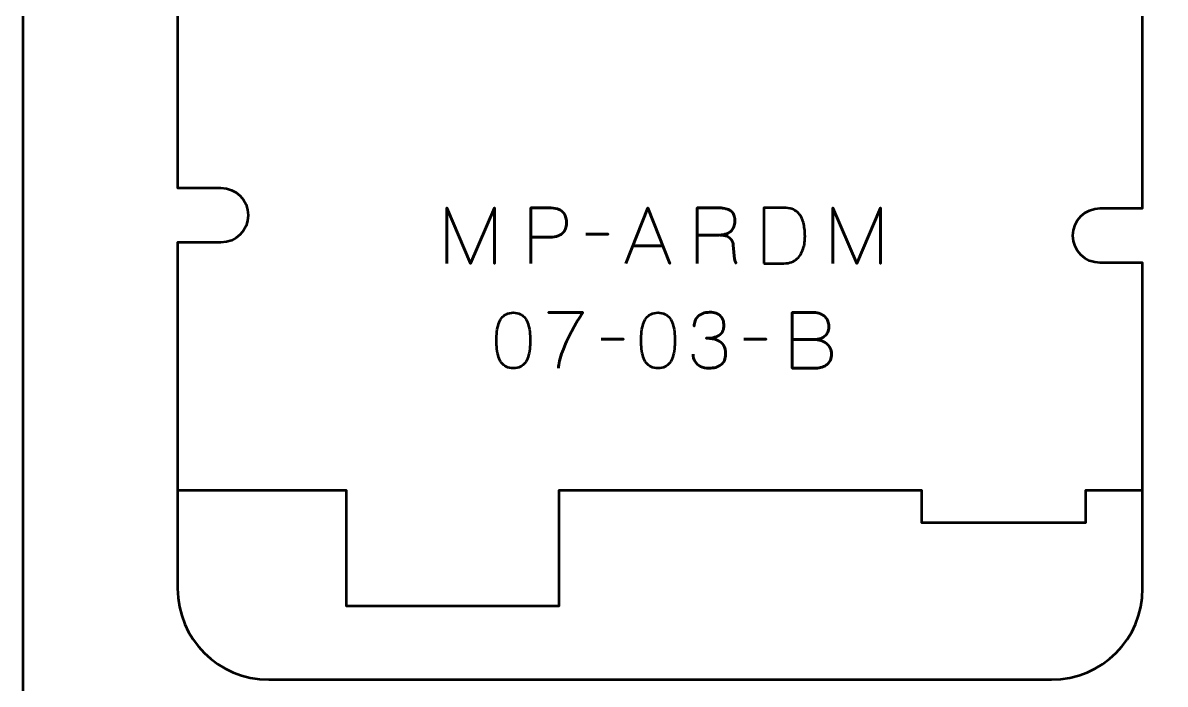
# Model space of a CAD drawing. Header units: centimetres. Extents: x -21 to 0, y -29.7 to 0.
# Drawn here: x -21 to -14.73, y -14.53 to -10.89 of the extents above; entities that cross this region are included whole.
import ezdxf

# ---------------------------------------------------------------- set-up
doc = ezdxf.new("R2010")
doc.units = ezdxf.units.CM
doc.header["$MEASUREMENT"] = 0
doc.layers.add('Layer 1', color=7, linetype='Continuous')

msp = doc.modelspace()

# ---------------------------------------------------------------- linework, layer by layer
at = {"layer": 'Layer 1', "color": 22, "lineweight": 53}
msp.add_open_spline([(-21.00003, -29.19995), (-21.00003, -29.19995), (-21.00003, -0.49992), (-21.00003, -0.49992), (-21.00003, -0.49992), (-21.00003, -0.22295), (-20.77694, 0.00004), (-20.49994, 0.00004), (-20.49994, 0.00004), (-20.49994, 0.00004), (-0.50008, 0.00004), (-0.50008, 0.00004), (-0.50008, 0.00004), (-0.22294, 0.00004), (0.00002, -0.22295), (0.00002, -0.49992), (0.00002, -0.49992), (0.00002, -0.49992), (0.00002, -29.19995), (0.00002, -29.19995), (0.00002, -29.19995), (0.00002, -29.47695), (-0.22294, -29.70004), (-0.50008, -29.70004), (-0.50008, -29.70004), (-0.50008, -29.70004), (-20.49994, -29.70004), (-20.49994, -29.70004), (-20.49994, -29.70004), (-20.77694, -29.70004), (-21.00003, -29.47695), (-21.00003, -29.19995)], degree=3, knots=[0, 0, 0, 0, 0.125, 0.125, 0.125, 0.125, 0.25, 0.25, 0.25, 0.25, 0.375, 0.375, 0.375, 0.375, 0.5, 0.5, 0.5, 0.5, 0.625, 0.625, 0.625, 0.625, 0.75, 0.75, 0.75, 0.75, 0.875, 0.875, 0.875, 0.875, 1, 1, 1, 1], dxfattribs=at)
at = {"layer": 'Layer 1', "color": 114, "lineweight": 53}
msp.add_open_spline([(-20.15002, -13.99995), (-20.15002, -13.99995), (-20.15002, -12.1), (-20.15002, -12.1), (-20.15002, -12.1), (-20.15002, -12.1), (-19.9125, -12.1), (-19.9125, -12.1), (-19.9125, -12.1), (-19.82967, -12.1), (-19.7625, -12.03283), (-19.7625, -11.95), (-19.7625, -11.95), (-19.7625, -11.86717), (-19.82967, -11.8), (-19.9125, -11.8), (-19.9125, -11.8), (-19.9125, -11.8), (-20.15002, -11.8), (-20.15002, -11.8), (-20.15002, -11.8), (-20.15002, -11.8), (-20.15002, -4.6), (-20.15002, -4.6), (-20.15002, -4.6), (-20.15002, -4.6), (-19.9125, -4.6), (-19.9125, -4.6), (-19.9125, -4.6), (-19.82967, -4.6), (-19.7625, -4.53283), (-19.7625, -4.45), (-19.7625, -4.45), (-19.7625, -4.36717), (-19.82967, -4.3), (-19.9125, -4.3), (-19.9125, -4.3), (-19.9125, -4.3), (-20.15002, -4.3), (-20.15002, -4.3), (-20.15002, -4.3), (-20.15002, -4.3), (-20.15002, -1.70005), (-20.15002, -1.70005), (-20.15002, -1.70005), (-20.15002, -1.42305), (-19.92693, -1.19995), (-19.64993, -1.19995), (-19.64993, -1.19995), (-19.64993, -1.19995), (-15.35007, -1.19995), (-15.35007, -1.19995), (-15.35007, -1.19995), (-15.07293, -1.19995), (-14.84997, -1.42305), (-14.84997, -1.70005), (-14.84997, -1.70005), (-14.84997, -1.70005), (-14.84997, -3.6115), (-14.84997, -3.6115), (-14.84997, -3.6115), (-14.84997, -3.6115), (-15.083, -3.6115), (-15.083, -3.6115), (-15.083, -3.6115), (-15.16583, -3.6115), (-15.233, -3.67867), (-15.233, -3.7615), (-15.233, -3.7615), (-15.233, -3.84433), (-15.16583, -3.9115), (-15.083, -3.9115), (-15.083, -3.9115), (-15.083, -3.9115), (-14.84997, -3.9115), (-14.84997, -3.9115), (-14.84997, -3.9115), (-14.84997, -3.9115), (-14.84997, -11.9115), (-14.84997, -11.9115), (-14.84997, -11.9115), (-14.84997, -11.9115), (-15.083, -11.9115), (-15.083, -11.9115), (-15.083, -11.9115), (-15.16583, -11.9115), (-15.233, -11.97867), (-15.233, -12.0615), (-15.233, -12.0615), (-15.233, -12.14433), (-15.16583, -12.2115), (-15.083, -12.2115), (-15.083, -12.2115), (-15.083, -12.2115), (-14.84997, -12.2115), (-14.84997, -12.2115), (-14.84997, -12.2115), (-14.84997, -12.2115), (-14.84997, -13.99995), (-14.84997, -13.99995), (-14.84997, -13.99995), (-14.84997, -14.27695), (-15.07293, -14.50005), (-15.35007, -14.50005), (-15.35007, -14.50005), (-15.35007, -14.50005), (-19.64993, -14.50005), (-19.64993, -14.50005), (-19.64993, -14.50005), (-19.92693, -14.50005), (-20.15002, -14.27695), (-20.15002, -13.99995)], degree=3, knots=[0, 0, 0, 0, 0.0357143, 0.0357143, 0.0357143, 0.0357143, 0.0714286, 0.0714286, 0.0714286, 0.0714286, 0.1071429, 0.1071429, 0.1071429, 0.1071429, 0.1428571, 0.1428571, 0.1428571, 0.1428571, 0.1785714, 0.1785714, 0.1785714, 0.1785714, 0.2142857, 0.2142857, 0.2142857, 0.2142857, 0.25, 0.25, 0.25, 0.25, 0.2857143, 0.2857143, 0.2857143, 0.2857143, 0.3214286, 0.3214286, 0.3214286, 0.3214286, 0.3571429, 0.3571429, 0.3571429, 0.3571429, 0.3928571, 0.3928571, 0.3928571, 0.3928571, 0.4285714, 0.4285714, 0.4285714, 0.4285714, 0.4642857, 0.4642857, 0.4642857, 0.4642857, 0.5, 0.5, 0.5, 0.5, 0.5357143, 0.5357143, 0.5357143, 0.5357143, 0.5714286, 0.5714286, 0.5714286, 0.5714286, 0.6071429, 0.6071429, 0.6071429, 0.6071429, 0.6428571, 0.6428571, 0.6428571, 0.6428571, 0.6785714, 0.6785714, 0.6785714, 0.6785714, 0.7142857, 0.7142857, 0.7142857, 0.7142857, 0.75, 0.75, 0.75, 0.75, 0.7857143, 0.7857143, 0.7857143, 0.7857143, 0.8214286, 0.8214286, 0.8214286, 0.8214286, 0.8571429, 0.8571429, 0.8571429, 0.8571429, 0.8928571, 0.8928571, 0.8928571, 0.8928571, 0.9285714, 0.9285714, 0.9285714, 0.9285714, 0.9642857, 0.9642857, 0.9642857, 0.9642857, 1, 1, 1, 1], dxfattribs=at)
at = {"layer": 'Layer 1', "color": 30, "lineweight": 53}
for points, knots in [([(-18.67221, -12.21453), (-18.67221, -12.21453), (-18.67221, -11.90931), (-18.67221, -11.90931), (-18.67221, -11.90931), (-18.67221, -11.90931), (-18.54098, -12.21453), (-18.54098, -12.21453), (-18.54098, -12.21453), (-18.54098, -12.21453), (-18.40932, -11.90931), (-18.40932, -11.90931), (-18.40932, -11.90931), (-18.40932, -11.90931), (-18.40932, -12.21453), (-18.40932, -12.21453), (-18.40932, -12.21453), (-18.40932, -12.21453), (-18.40932, -11.90931), (-18.40932, -11.90931), (-18.40932, -11.90931), (-18.40932, -11.90931), (-18.54098, -12.21453), (-18.54098, -12.21453), (-18.54098, -12.21453), (-18.54098, -12.21453), (-18.67221, -11.90931), (-18.67221, -11.90931), (-18.67221, -11.90931), (-18.67221, -11.90931), (-18.67221, -12.21453), (-18.67221, -12.21453)], [0, 0, 0, 0, 0.125, 0.125, 0.125, 0.125, 0.25, 0.25, 0.25, 0.25, 0.375, 0.375, 0.375, 0.375, 0.5, 0.5, 0.5, 0.5, 0.625, 0.625, 0.625, 0.625, 0.75, 0.75, 0.75, 0.75, 0.875, 0.875, 0.875, 0.875, 1, 1, 1, 1]), ([(-18.20951, -12.21453), (-18.20951, -12.21453), (-18.20951, -11.90931), (-18.20951, -11.90931), (-18.20951, -11.90931), (-18.20951, -11.90931), (-18.11214, -11.90931), (-18.11214, -11.90931), (-18.11214, -11.90931), (-18.09267, -11.90938), (-18.07666, -11.91157), (-18.06403, -11.9158), (-18.06403, -11.9158), (-18.05147, -11.91996), (-18.04159, -11.92575), (-18.03446, -11.93309), (-18.03446, -11.93309), (-18.02734, -11.94035), (-18.02226, -11.94868), (-18.01915, -11.95806), (-18.01915, -11.95806), (-18.01612, -11.96745), (-18.01436, -11.97725), (-18.01393, -11.98763), (-18.01393, -11.98763), (-18.01344, -11.998), (-18.01464, -12.00816), (-18.01746, -12.01803), (-18.01746, -12.01803), (-18.02035, -12.02791), (-18.02522, -12.03687), (-18.03221, -12.04492), (-18.03221, -12.04492), (-18.03912, -12.05296), (-18.0485, -12.05938), (-18.06029, -12.06411), (-18.06029, -12.06411), (-18.07207, -12.0689), (-18.08667, -12.0713), (-18.1041, -12.07144), (-18.1041, -12.07144), (-18.1041, -12.07144), (-18.20951, -12.07144), (-18.20951, -12.07144), (-18.20951, -12.07144), (-18.20951, -12.07144), (-18.1041, -12.07144), (-18.1041, -12.07144), (-18.1041, -12.07144), (-18.08703, -12.0713), (-18.07256, -12.0689), (-18.06085, -12.06411), (-18.06085, -12.06411), (-18.04907, -12.05938), (-18.03968, -12.05296), (-18.03263, -12.04492), (-18.03263, -12.04492), (-18.02564, -12.03687), (-18.02063, -12.02791), (-18.01767, -12.01803), (-18.01767, -12.01803), (-18.01471, -12.00816), (-18.01344, -11.998), (-18.01393, -11.98763), (-18.01393, -11.98763), (-18.01436, -11.97725), (-18.01612, -11.96745), (-18.01929, -11.95806), (-18.01929, -11.95806), (-18.0224, -11.94868), (-18.02762, -11.94035), (-18.03475, -11.93309), (-18.03475, -11.93309), (-18.04194, -11.92575), (-18.05182, -11.91996), (-18.06438, -11.9158), (-18.06438, -11.9158), (-18.07701, -11.91157), (-18.09288, -11.90938), (-18.11214, -11.90931), (-18.11214, -11.90931), (-18.11214, -11.90931), (-18.20951, -11.90931), (-18.20951, -11.90931), (-18.20951, -11.90931), (-18.20951, -11.90931), (-18.20951, -12.21453), (-18.20951, -12.21453)], [0, 0, 0, 0, 0.0454545, 0.0454545, 0.0454545, 0.0454545, 0.0909091, 0.0909091, 0.0909091, 0.0909091, 0.1363636, 0.1363636, 0.1363636, 0.1363636, 0.1818182, 0.1818182, 0.1818182, 0.1818182, 0.2272727, 0.2272727, 0.2272727, 0.2272727, 0.2727273, 0.2727273, 0.2727273, 0.2727273, 0.3181818, 0.3181818, 0.3181818, 0.3181818, 0.3636364, 0.3636364, 0.3636364, 0.3636364, 0.4090909, 0.4090909, 0.4090909, 0.4090909, 0.4545455, 0.4545455, 0.4545455, 0.4545455, 0.5, 0.5, 0.5, 0.5, 0.5454545, 0.5454545, 0.5454545, 0.5454545, 0.5909091, 0.5909091, 0.5909091, 0.5909091, 0.6363636, 0.6363636, 0.6363636, 0.6363636, 0.6818182, 0.6818182, 0.6818182, 0.6818182, 0.7272727, 0.7272727, 0.7272727, 0.7272727, 0.7727273, 0.7727273, 0.7727273, 0.7727273, 0.8181818, 0.8181818, 0.8181818, 0.8181818, 0.8636364, 0.8636364, 0.8636364, 0.8636364, 0.9090909, 0.9090909, 0.9090909, 0.9090909, 0.9545455, 0.9545455, 0.9545455, 0.9545455, 1, 1, 1, 1]), ([(-17.68882, -12.21453), (-17.68882, -12.21453), (-17.56775, -11.90931), (-17.56775, -11.90931), (-17.56775, -11.90931), (-17.56775, -11.90931), (-17.44625, -12.21453), (-17.44625, -12.21453), (-17.44625, -12.21453), (-17.44625, -12.21453), (-17.56775, -11.90931), (-17.56775, -11.90931), (-17.56775, -11.90931), (-17.56775, -11.90931), (-17.68882, -12.21453), (-17.68882, -12.21453)], [0, 0, 0, 0, 0.25, 0.25, 0.25, 0.25, 0.5, 0.5, 0.5, 0.5, 0.75, 0.75, 0.75, 0.75, 1, 1, 1, 1]), ([(-17.29724, -12.21453), (-17.29724, -12.21453), (-17.29724, -11.90931), (-17.29724, -11.90931), (-17.29724, -11.90931), (-17.29724, -11.90931), (-17.1859, -11.90931), (-17.1859, -11.90931), (-17.1859, -11.90931), (-17.17038, -11.90931), (-17.15712, -11.91037), (-17.14618, -11.91241), (-17.14618, -11.91241), (-17.13518, -11.91446), (-17.12607, -11.91742), (-17.11888, -11.9213), (-17.11888, -11.9213), (-17.11168, -11.92518), (-17.10604, -11.92991), (-17.10187, -11.93548), (-17.10187, -11.93548), (-17.09764, -11.94099), (-17.09468, -11.94727), (-17.09277, -11.95425), (-17.09277, -11.95425), (-17.09087, -11.96124), (-17.08974, -11.96879), (-17.08939, -11.97704), (-17.08939, -11.97704), (-17.08889, -11.98741), (-17.09002, -11.99743), (-17.0927, -12.0071), (-17.0927, -12.0071), (-17.09545, -12.01683), (-17.10018, -12.02551), (-17.10688, -12.03327), (-17.10688, -12.03327), (-17.11366, -12.04104), (-17.12276, -12.04717), (-17.13433, -12.05176), (-17.13433, -12.05176), (-17.1459, -12.05628), (-17.16022, -12.05867), (-17.17744, -12.05874), (-17.17744, -12.05874), (-17.17744, -12.05874), (-17.29724, -12.05874), (-17.29724, -12.05874), (-17.29724, -12.05874), (-17.29724, -12.05874), (-17.17744, -12.05874), (-17.17744, -12.05874), (-17.17744, -12.05874), (-17.16058, -12.05867), (-17.14639, -12.05628), (-17.13489, -12.05176), (-17.13489, -12.05176), (-17.12339, -12.04717), (-17.11422, -12.04104), (-17.10738, -12.03327), (-17.10738, -12.03327), (-17.10053, -12.02551), (-17.09574, -12.01683), (-17.09291, -12.0071), (-17.09291, -12.0071), (-17.09009, -11.99743), (-17.08889, -11.98741), (-17.08939, -11.97704), (-17.08939, -11.97704), (-17.08981, -11.96674), (-17.09157, -11.95743), (-17.09468, -11.9491), (-17.09468, -11.9491), (-17.09771, -11.94085), (-17.10279, -11.93372), (-17.10985, -11.92779), (-17.10985, -11.92779), (-17.1169, -11.92187), (-17.12664, -11.91728), (-17.13899, -11.91411), (-17.13899, -11.91411), (-17.15133, -11.91093), (-17.167, -11.90931), (-17.1859, -11.90931), (-17.1859, -11.90931), (-17.1859, -11.90931), (-17.29724, -11.90931), (-17.29724, -11.90931), (-17.29724, -11.90931), (-17.29724, -11.90931), (-17.29724, -12.21453), (-17.29724, -12.21453)], [0, 0, 0, 0, 0.0434783, 0.0434783, 0.0434783, 0.0434783, 0.0869565, 0.0869565, 0.0869565, 0.0869565, 0.1304348, 0.1304348, 0.1304348, 0.1304348, 0.173913, 0.173913, 0.173913, 0.173913, 0.2173913, 0.2173913, 0.2173913, 0.2173913, 0.2608696, 0.2608696, 0.2608696, 0.2608696, 0.3043478, 0.3043478, 0.3043478, 0.3043478, 0.3478261, 0.3478261, 0.3478261, 0.3478261, 0.3913043, 0.3913043, 0.3913043, 0.3913043, 0.4347826, 0.4347826, 0.4347826, 0.4347826, 0.4782609, 0.4782609, 0.4782609, 0.4782609, 0.5217391, 0.5217391, 0.5217391, 0.5217391, 0.5652174, 0.5652174, 0.5652174, 0.5652174, 0.6086957, 0.6086957, 0.6086957, 0.6086957, 0.6521739, 0.6521739, 0.6521739, 0.6521739, 0.6956522, 0.6956522, 0.6956522, 0.6956522, 0.7391304, 0.7391304, 0.7391304, 0.7391304, 0.7826087, 0.7826087, 0.7826087, 0.7826087, 0.826087, 0.826087, 0.826087, 0.826087, 0.8695652, 0.8695652, 0.8695652, 0.8695652, 0.9130435, 0.9130435, 0.9130435, 0.9130435, 0.9565217, 0.9565217, 0.9565217, 0.9565217, 1, 1, 1, 1]), ([(-16.93021, -12.21453), (-16.93021, -12.21453), (-16.93021, -11.90931), (-16.93021, -11.90931), (-16.93021, -11.90931), (-16.93021, -11.90931), (-16.82014, -11.90931), (-16.82014, -11.90931), (-16.82014, -11.90931), (-16.80342, -11.90938), (-16.78896, -11.91157), (-16.77675, -11.91587), (-16.77675, -11.91587), (-16.76462, -11.92017), (-16.75432, -11.9261), (-16.74599, -11.93358), (-16.74599, -11.93358), (-16.7376, -11.94113), (-16.73082, -11.94981), (-16.72553, -11.95954), (-16.72553, -11.95954), (-16.72024, -11.96935), (-16.71615, -11.97979), (-16.71325, -11.99087), (-16.71325, -11.99087), (-16.71036, -12.00188), (-16.70832, -12.0131), (-16.70705, -12.02445), (-16.70705, -12.02445), (-16.70578, -12.03581), (-16.70493, -12.04682), (-16.70458, -12.05747), (-16.70458, -12.05747), (-16.70408, -12.06813), (-16.70443, -12.07935), (-16.70556, -12.09113), (-16.70556, -12.09113), (-16.70669, -12.10291), (-16.70881, -12.11469), (-16.71198, -12.12641), (-16.71198, -12.12641), (-16.71509, -12.13812), (-16.71953, -12.14927), (-16.72525, -12.15978), (-16.72525, -12.15978), (-16.73089, -12.17036), (-16.73809, -12.17975), (-16.7467, -12.18793), (-16.7467, -12.18793), (-16.75538, -12.19612), (-16.76575, -12.20261), (-16.77788, -12.20733), (-16.77788, -12.20733), (-16.79002, -12.21206), (-16.80413, -12.21446), (-16.82014, -12.21453), (-16.82014, -12.21453), (-16.82014, -12.21453), (-16.93021, -12.21453), (-16.93021, -12.21453)], [0, 0, 0, 0, 0.0666667, 0.0666667, 0.0666667, 0.0666667, 0.1333333, 0.1333333, 0.1333333, 0.1333333, 0.2, 0.2, 0.2, 0.2, 0.2666667, 0.2666667, 0.2666667, 0.2666667, 0.3333333, 0.3333333, 0.3333333, 0.3333333, 0.4, 0.4, 0.4, 0.4, 0.4666667, 0.4666667, 0.4666667, 0.4666667, 0.5333333, 0.5333333, 0.5333333, 0.5333333, 0.6, 0.6, 0.6, 0.6, 0.6666667, 0.6666667, 0.6666667, 0.6666667, 0.7333333, 0.7333333, 0.7333333, 0.7333333, 0.8, 0.8, 0.8, 0.8, 0.8666667, 0.8666667, 0.8666667, 0.8666667, 0.9333333, 0.9333333, 0.9333333, 0.9333333, 1, 1, 1, 1]), ([(-16.93021, -12.21453), (-16.93021, -12.21453), (-16.93021, -11.90931), (-16.93021, -11.90931), (-16.93021, -11.90931), (-16.93021, -11.90931), (-16.82014, -11.90931), (-16.82014, -11.90931), (-16.82014, -11.90931), (-16.80342, -11.90938), (-16.78896, -11.91157), (-16.77675, -11.91587), (-16.77675, -11.91587), (-16.76462, -11.92017), (-16.75432, -11.9261), (-16.74599, -11.93358), (-16.74599, -11.93358), (-16.7376, -11.94113), (-16.73082, -11.94981), (-16.72553, -11.95954), (-16.72553, -11.95954), (-16.72024, -11.96935), (-16.71615, -11.97979), (-16.71325, -11.99087), (-16.71325, -11.99087), (-16.71036, -12.00188), (-16.70832, -12.0131), (-16.70705, -12.02445), (-16.70705, -12.02445), (-16.70578, -12.03581), (-16.70493, -12.04682), (-16.70458, -12.05747), (-16.70458, -12.05747), (-16.70408, -12.06813), (-16.70443, -12.07935), (-16.70556, -12.09113), (-16.70556, -12.09113), (-16.70669, -12.10291), (-16.70881, -12.11469), (-16.71198, -12.12641), (-16.71198, -12.12641), (-16.71509, -12.13812), (-16.71953, -12.14927), (-16.72525, -12.15978), (-16.72525, -12.15978), (-16.73089, -12.17036), (-16.73809, -12.17975), (-16.7467, -12.18793), (-16.7467, -12.18793), (-16.75538, -12.19612), (-16.76575, -12.20261), (-16.77788, -12.20733), (-16.77788, -12.20733), (-16.79002, -12.21206), (-16.80413, -12.21446), (-16.82014, -12.21453), (-16.82014, -12.21453), (-16.82014, -12.21453), (-16.93021, -12.21453), (-16.93021, -12.21453)], [0, 0, 0, 0, 0.0666667, 0.0666667, 0.0666667, 0.0666667, 0.1333333, 0.1333333, 0.1333333, 0.1333333, 0.2, 0.2, 0.2, 0.2, 0.2666667, 0.2666667, 0.2666667, 0.2666667, 0.3333333, 0.3333333, 0.3333333, 0.3333333, 0.4, 0.4, 0.4, 0.4, 0.4666667, 0.4666667, 0.4666667, 0.4666667, 0.5333333, 0.5333333, 0.5333333, 0.5333333, 0.6, 0.6, 0.6, 0.6, 0.6666667, 0.6666667, 0.6666667, 0.6666667, 0.7333333, 0.7333333, 0.7333333, 0.7333333, 0.8, 0.8, 0.8, 0.8, 0.8666667, 0.8666667, 0.8666667, 0.8666667, 0.9333333, 0.9333333, 0.9333333, 0.9333333, 1, 1, 1, 1]), ([(-16.55175, -12.21453), (-16.55175, -12.21453), (-16.55175, -11.90931), (-16.55175, -11.90931), (-16.55175, -11.90931), (-16.55175, -11.90931), (-16.42052, -12.21453), (-16.42052, -12.21453), (-16.42052, -12.21453), (-16.42052, -12.21453), (-16.28886, -11.90931), (-16.28886, -11.90931), (-16.28886, -11.90931), (-16.28886, -11.90931), (-16.28886, -12.21453), (-16.28886, -12.21453), (-16.28886, -12.21453), (-16.28886, -12.21453), (-16.28886, -11.90931), (-16.28886, -11.90931), (-16.28886, -11.90931), (-16.28886, -11.90931), (-16.42052, -12.21453), (-16.42052, -12.21453), (-16.42052, -12.21453), (-16.42052, -12.21453), (-16.55175, -11.90931), (-16.55175, -11.90931), (-16.55175, -11.90931), (-16.55175, -11.90931), (-16.55175, -12.21453), (-16.55175, -12.21453)], [0, 0, 0, 0, 0.125, 0.125, 0.125, 0.125, 0.25, 0.25, 0.25, 0.25, 0.375, 0.375, 0.375, 0.375, 0.5, 0.5, 0.5, 0.5, 0.625, 0.625, 0.625, 0.625, 0.75, 0.75, 0.75, 0.75, 0.875, 0.875, 0.875, 0.875, 1, 1, 1, 1]), ([(-17.90895, -12.05493), (-17.90895, -12.05493), (-17.78576, -12.05493), (-17.78576, -12.05493), (-17.78576, -12.05493), (-17.78576, -12.05493), (-17.90895, -12.05493), (-17.90895, -12.05493)], [0, 0, 0, 0, 0.5, 0.5, 0.5, 0.5, 1, 1, 1, 1]), ([(-17.08007, -12.21453), (-17.08289, -12.21248), (-17.08501, -12.21001), (-17.08656, -12.20712), (-17.08656, -12.20712), (-17.08812, -12.20423), (-17.08917, -12.20134), (-17.08981, -12.19851), (-17.08981, -12.19851), (-17.09037, -12.19576), (-17.09066, -12.19343), (-17.09066, -12.19167), (-17.09066, -12.19167), (-17.09066, -12.19167), (-17.09828, -12.11462), (-17.09828, -12.11462), (-17.09828, -12.11462), (-17.09912, -12.10355), (-17.10237, -12.09381), (-17.10794, -12.08548), (-17.10794, -12.08548), (-17.11359, -12.07709), (-17.12163, -12.0706), (-17.13221, -12.06587), (-17.13221, -12.06587), (-17.14273, -12.06121), (-17.15585, -12.05882), (-17.17151, -12.05874), (-17.17151, -12.05874), (-17.15585, -12.05882), (-17.14273, -12.06121), (-17.13221, -12.06587), (-17.13221, -12.06587), (-17.12163, -12.0706), (-17.11359, -12.07709), (-17.10794, -12.08548), (-17.10794, -12.08548), (-17.10237, -12.09381), (-17.09912, -12.10355), (-17.09828, -12.11462), (-17.09828, -12.11462), (-17.09828, -12.11462), (-17.09066, -12.19167), (-17.09066, -12.19167), (-17.09066, -12.19167), (-17.09066, -12.19343), (-17.09037, -12.19576), (-17.08981, -12.19851), (-17.08981, -12.19851), (-17.08917, -12.20134), (-17.08812, -12.20423), (-17.08656, -12.20712), (-17.08656, -12.20712), (-17.08501, -12.21001), (-17.08289, -12.21248), (-17.08007, -12.21453)], [0, 0, 0, 0, 0.0714286, 0.0714286, 0.0714286, 0.0714286, 0.1428571, 0.1428571, 0.1428571, 0.1428571, 0.2142857, 0.2142857, 0.2142857, 0.2142857, 0.2857143, 0.2857143, 0.2857143, 0.2857143, 0.3571429, 0.3571429, 0.3571429, 0.3571429, 0.4285714, 0.4285714, 0.4285714, 0.4285714, 0.5, 0.5, 0.5, 0.5, 0.5714286, 0.5714286, 0.5714286, 0.5714286, 0.6428571, 0.6428571, 0.6428571, 0.6428571, 0.7142857, 0.7142857, 0.7142857, 0.7142857, 0.7857143, 0.7857143, 0.7857143, 0.7857143, 0.8571429, 0.8571429, 0.8571429, 0.8571429, 0.9285714, 0.9285714, 0.9285714, 0.9285714, 1, 1, 1, 1]), ([(-17.65072, -12.11843), (-17.65072, -12.11843), (-17.48478, -12.11843), (-17.48478, -12.11843), (-17.48478, -12.11843), (-17.48478, -12.11843), (-17.65072, -12.11843), (-17.65072, -12.11843)], [0, 0, 0, 0, 0.5, 0.5, 0.5, 0.5, 1, 1, 1, 1]), ([(-17.31904, -12.71322), (-17.31897, -12.72846), (-17.31544, -12.74172), (-17.30846, -12.75322), (-17.30846, -12.75322), (-17.30147, -12.76465), (-17.29152, -12.77361), (-17.27854, -12.78003), (-17.27854, -12.78003), (-17.26556, -12.78645), (-17.24997, -12.7897), (-17.23183, -12.78984), (-17.23183, -12.78984), (-17.21822, -12.78984), (-17.20587, -12.78843), (-17.19465, -12.78547), (-17.19465, -12.78547), (-17.1835, -12.7825), (-17.17391, -12.77792), (-17.16579, -12.77164), (-17.16579, -12.77164), (-17.15768, -12.76536), (-17.15147, -12.75724), (-17.14703, -12.74737), (-17.14703, -12.74737), (-17.14265, -12.73742), (-17.14047, -12.72549), (-17.1404, -12.71152), (-17.1404, -12.71152), (-17.14032, -12.6929), (-17.14413, -12.67716), (-17.15168, -12.66439), (-17.15168, -12.66439), (-17.15923, -12.65162), (-17.17095, -12.64203), (-17.18668, -12.63547), (-17.18668, -12.63547), (-17.20241, -12.6289), (-17.22259, -12.62559), (-17.24707, -12.62559), (-17.24707, -12.62559), (-17.2288, -12.62566), (-17.21349, -12.62397), (-17.201, -12.62051), (-17.201, -12.62051), (-17.18858, -12.61705), (-17.17864, -12.61218), (-17.17116, -12.60583), (-17.17116, -12.60583), (-17.16368, -12.59955), (-17.15825, -12.59207), (-17.155, -12.58347), (-17.155, -12.58347), (-17.15168, -12.57493), (-17.15006, -12.56555), (-17.15013, -12.55532), (-17.15013, -12.55532), (-17.15006, -12.54508), (-17.15147, -12.53563), (-17.15429, -12.52688), (-17.15429, -12.52688), (-17.15705, -12.51813), (-17.16156, -12.51044), (-17.1677, -12.50388), (-17.1677, -12.50388), (-17.17384, -12.49732), (-17.18195, -12.49217), (-17.1919, -12.4885), (-17.1919, -12.4885), (-17.20192, -12.48483), (-17.21413, -12.483), (-17.22845, -12.48293), (-17.22845, -12.48293), (-17.2427, -12.483), (-17.25519, -12.48511), (-17.26577, -12.48921), (-17.26577, -12.48921), (-17.27643, -12.4933), (-17.28517, -12.49887), (-17.29223, -12.506), (-17.29223, -12.506), (-17.29921, -12.51312), (-17.30444, -12.52124), (-17.30789, -12.53041), (-17.30789, -12.53041), (-17.31142, -12.53958), (-17.31311, -12.54932), (-17.31311, -12.55955), (-17.31311, -12.55955), (-17.31311, -12.54932), (-17.31142, -12.53958), (-17.30789, -12.53041), (-17.30789, -12.53041), (-17.30444, -12.52124), (-17.29921, -12.51312), (-17.29223, -12.506), (-17.29223, -12.506), (-17.28517, -12.49887), (-17.27643, -12.4933), (-17.26577, -12.48921), (-17.26577, -12.48921), (-17.25519, -12.48511), (-17.2427, -12.483), (-17.22845, -12.48293), (-17.22845, -12.48293), (-17.21413, -12.483), (-17.20192, -12.48483), (-17.1919, -12.4885), (-17.1919, -12.4885), (-17.18195, -12.49217), (-17.17384, -12.49732), (-17.1677, -12.50388), (-17.1677, -12.50388), (-17.16156, -12.51044), (-17.15705, -12.51813), (-17.15429, -12.52688), (-17.15429, -12.52688), (-17.15147, -12.53563), (-17.15006, -12.54508), (-17.15013, -12.55532), (-17.15013, -12.55532), (-17.15006, -12.56555), (-17.15168, -12.57493), (-17.155, -12.58347), (-17.155, -12.58347), (-17.15825, -12.59207), (-17.16368, -12.59955), (-17.17116, -12.60583), (-17.17116, -12.60583), (-17.17864, -12.61218), (-17.18858, -12.61705), (-17.201, -12.62051), (-17.201, -12.62051), (-17.21349, -12.62397), (-17.2288, -12.62566), (-17.24707, -12.62559), (-17.24707, -12.62559), (-17.22259, -12.62559), (-17.20241, -12.6289), (-17.18668, -12.63547), (-17.18668, -12.63547), (-17.17095, -12.64203), (-17.15923, -12.65162), (-17.15168, -12.66439), (-17.15168, -12.66439), (-17.14413, -12.67716), (-17.14032, -12.6929), (-17.1404, -12.71152), (-17.1404, -12.71152), (-17.14047, -12.72549), (-17.14265, -12.73742), (-17.14703, -12.74737), (-17.14703, -12.74737), (-17.15147, -12.75724), (-17.15768, -12.76536), (-17.16579, -12.77164), (-17.16579, -12.77164), (-17.17391, -12.77792), (-17.1835, -12.7825), (-17.19465, -12.78547), (-17.19465, -12.78547), (-17.20587, -12.78843), (-17.21822, -12.78984), (-17.23183, -12.78984), (-17.23183, -12.78984), (-17.24997, -12.7897), (-17.26556, -12.78645), (-17.27854, -12.78003), (-17.27854, -12.78003), (-17.29152, -12.77361), (-17.30147, -12.76465), (-17.30846, -12.75322), (-17.30846, -12.75322), (-17.31544, -12.74172), (-17.31897, -12.72846), (-17.31904, -12.71322)], [0, 0, 0, 0, 0.0227273, 0.0227273, 0.0227273, 0.0227273, 0.0454545, 0.0454545, 0.0454545, 0.0454545, 0.0681818, 0.0681818, 0.0681818, 0.0681818, 0.0909091, 0.0909091, 0.0909091, 0.0909091, 0.1136364, 0.1136364, 0.1136364, 0.1136364, 0.1363636, 0.1363636, 0.1363636, 0.1363636, 0.1590909, 0.1590909, 0.1590909, 0.1590909, 0.1818182, 0.1818182, 0.1818182, 0.1818182, 0.2045455, 0.2045455, 0.2045455, 0.2045455, 0.2272727, 0.2272727, 0.2272727, 0.2272727, 0.25, 0.25, 0.25, 0.25, 0.2727273, 0.2727273, 0.2727273, 0.2727273, 0.2954545, 0.2954545, 0.2954545, 0.2954545, 0.3181818, 0.3181818, 0.3181818, 0.3181818, 0.3409091, 0.3409091, 0.3409091, 0.3409091, 0.3636364, 0.3636364, 0.3636364, 0.3636364, 0.3863636, 0.3863636, 0.3863636, 0.3863636, 0.4090909, 0.4090909, 0.4090909, 0.4090909, 0.4318182, 0.4318182, 0.4318182, 0.4318182, 0.4545455, 0.4545455, 0.4545455, 0.4545455, 0.4772727, 0.4772727, 0.4772727, 0.4772727, 0.5, 0.5, 0.5, 0.5, 0.5227273, 0.5227273, 0.5227273, 0.5227273, 0.5454545, 0.5454545, 0.5454545, 0.5454545, 0.5681818, 0.5681818, 0.5681818, 0.5681818, 0.5909091, 0.5909091, 0.5909091, 0.5909091, 0.6136364, 0.6136364, 0.6136364, 0.6136364, 0.6363636, 0.6363636, 0.6363636, 0.6363636, 0.6590909, 0.6590909, 0.6590909, 0.6590909, 0.6818182, 0.6818182, 0.6818182, 0.6818182, 0.7045455, 0.7045455, 0.7045455, 0.7045455, 0.7272727, 0.7272727, 0.7272727, 0.7272727, 0.75, 0.75, 0.75, 0.75, 0.7727273, 0.7727273, 0.7727273, 0.7727273, 0.7954545, 0.7954545, 0.7954545, 0.7954545, 0.8181818, 0.8181818, 0.8181818, 0.8181818, 0.8409091, 0.8409091, 0.8409091, 0.8409091, 0.8636364, 0.8636364, 0.8636364, 0.8636364, 0.8863636, 0.8863636, 0.8863636, 0.8863636, 0.9090909, 0.9090909, 0.9090909, 0.9090909, 0.9318182, 0.9318182, 0.9318182, 0.9318182, 0.9545455, 0.9545455, 0.9545455, 0.9545455, 0.9772727, 0.9772727, 0.9772727, 0.9772727, 1, 1, 1, 1]), ([(-18.30624, -12.78984), (-18.29143, -12.78977), (-18.27866, -12.78716), (-18.268, -12.78208), (-18.268, -12.78208), (-18.25742, -12.777), (-18.2486, -12.76973), (-18.24155, -12.76049), (-18.24155, -12.76049), (-18.23456, -12.75118), (-18.22906, -12.74017), (-18.22497, -12.72747), (-18.22497, -12.72747), (-18.22094, -12.71477), (-18.21805, -12.70087), (-18.21643, -12.68563), (-18.21643, -12.68563), (-18.21473, -12.67039), (-18.21389, -12.65437), (-18.21396, -12.63744), (-18.21396, -12.63744), (-18.21389, -12.62058), (-18.21473, -12.60456), (-18.21643, -12.58939), (-18.21643, -12.58939), (-18.21805, -12.57422), (-18.22094, -12.56025), (-18.22497, -12.54755), (-18.22497, -12.54755), (-18.22906, -12.53492), (-18.23456, -12.52392), (-18.24155, -12.51453), (-18.24155, -12.51453), (-18.2486, -12.50522), (-18.25742, -12.49795), (-18.268, -12.49287), (-18.268, -12.49287), (-18.27866, -12.48772), (-18.29143, -12.48511), (-18.30624, -12.48504), (-18.30624, -12.48504), (-18.32106, -12.48511), (-18.33383, -12.48772), (-18.34449, -12.49287), (-18.34449, -12.49287), (-18.35507, -12.49795), (-18.36389, -12.50522), (-18.37094, -12.51453), (-18.37094, -12.51453), (-18.37793, -12.52392), (-18.38343, -12.53492), (-18.38752, -12.54755), (-18.38752, -12.54755), (-18.39155, -12.56025), (-18.39444, -12.57422), (-18.39606, -12.58939), (-18.39606, -12.58939), (-18.39775, -12.60456), (-18.3986, -12.62058), (-18.39853, -12.63744), (-18.39853, -12.63744), (-18.3986, -12.65437), (-18.39775, -12.67039), (-18.39606, -12.68563), (-18.39606, -12.68563), (-18.39444, -12.70087), (-18.39155, -12.71477), (-18.38752, -12.72747), (-18.38752, -12.72747), (-18.38343, -12.74017), (-18.37793, -12.75118), (-18.37094, -12.76049), (-18.37094, -12.76049), (-18.36389, -12.76973), (-18.35507, -12.777), (-18.34449, -12.78208), (-18.34449, -12.78208), (-18.33383, -12.78716), (-18.32106, -12.78977), (-18.30624, -12.78984)], [0, 0, 0, 0, 0.05, 0.05, 0.05, 0.05, 0.1, 0.1, 0.1, 0.1, 0.15, 0.15, 0.15, 0.15, 0.2, 0.2, 0.2, 0.2, 0.25, 0.25, 0.25, 0.25, 0.3, 0.3, 0.3, 0.3, 0.35, 0.35, 0.35, 0.35, 0.4, 0.4, 0.4, 0.4, 0.45, 0.45, 0.45, 0.45, 0.5, 0.5, 0.5, 0.5, 0.55, 0.55, 0.55, 0.55, 0.6, 0.6, 0.6, 0.6, 0.65, 0.65, 0.65, 0.65, 0.7, 0.7, 0.7, 0.7, 0.75, 0.75, 0.75, 0.75, 0.8, 0.8, 0.8, 0.8, 0.85, 0.85, 0.85, 0.85, 0.9, 0.9, 0.9, 0.9, 0.95, 0.95, 0.95, 0.95, 1, 1, 1, 1]), ([(-18.30624, -12.78984), (-18.29143, -12.78977), (-18.27866, -12.78716), (-18.268, -12.78208), (-18.268, -12.78208), (-18.25742, -12.777), (-18.2486, -12.76973), (-18.24155, -12.76049), (-18.24155, -12.76049), (-18.23456, -12.75118), (-18.22906, -12.74017), (-18.22497, -12.72747), (-18.22497, -12.72747), (-18.22094, -12.71477), (-18.21805, -12.70087), (-18.21643, -12.68563), (-18.21643, -12.68563), (-18.21473, -12.67039), (-18.21389, -12.65437), (-18.21396, -12.63744), (-18.21396, -12.63744), (-18.21389, -12.62058), (-18.21473, -12.60456), (-18.21643, -12.58939), (-18.21643, -12.58939), (-18.21805, -12.57422), (-18.22094, -12.56025), (-18.22497, -12.54755), (-18.22497, -12.54755), (-18.22906, -12.53492), (-18.23456, -12.52392), (-18.24155, -12.51453), (-18.24155, -12.51453), (-18.2486, -12.50522), (-18.25742, -12.49795), (-18.268, -12.49287), (-18.268, -12.49287), (-18.27866, -12.48772), (-18.29143, -12.48511), (-18.30624, -12.48504), (-18.30624, -12.48504), (-18.32106, -12.48511), (-18.33383, -12.48772), (-18.34449, -12.49287), (-18.34449, -12.49287), (-18.35507, -12.49795), (-18.36389, -12.50522), (-18.37094, -12.51453), (-18.37094, -12.51453), (-18.37793, -12.52392), (-18.38343, -12.53492), (-18.38752, -12.54755), (-18.38752, -12.54755), (-18.39155, -12.56025), (-18.39444, -12.57422), (-18.39606, -12.58939), (-18.39606, -12.58939), (-18.39775, -12.60456), (-18.3986, -12.62058), (-18.39853, -12.63744), (-18.39853, -12.63744), (-18.3986, -12.65437), (-18.39775, -12.67039), (-18.39606, -12.68563), (-18.39606, -12.68563), (-18.39444, -12.70087), (-18.39155, -12.71477), (-18.38752, -12.72747), (-18.38752, -12.72747), (-18.38343, -12.74017), (-18.37793, -12.75118), (-18.37094, -12.76049), (-18.37094, -12.76049), (-18.36389, -12.76973), (-18.35507, -12.777), (-18.34449, -12.78208), (-18.34449, -12.78208), (-18.33383, -12.78716), (-18.32106, -12.78977), (-18.30624, -12.78984)], [0, 0, 0, 0, 0.05, 0.05, 0.05, 0.05, 0.1, 0.1, 0.1, 0.1, 0.15, 0.15, 0.15, 0.15, 0.2, 0.2, 0.2, 0.2, 0.25, 0.25, 0.25, 0.25, 0.3, 0.3, 0.3, 0.3, 0.35, 0.35, 0.35, 0.35, 0.4, 0.4, 0.4, 0.4, 0.45, 0.45, 0.45, 0.45, 0.5, 0.5, 0.5, 0.5, 0.55, 0.55, 0.55, 0.55, 0.6, 0.6, 0.6, 0.6, 0.65, 0.65, 0.65, 0.65, 0.7, 0.7, 0.7, 0.7, 0.75, 0.75, 0.75, 0.75, 0.8, 0.8, 0.8, 0.8, 0.85, 0.85, 0.85, 0.85, 0.9, 0.9, 0.9, 0.9, 0.95, 0.95, 0.95, 0.95, 1, 1, 1, 1]), ([(-18.0586, -12.78984), (-18.05839, -12.77806), (-18.05634, -12.76444), (-18.05246, -12.74892), (-18.05246, -12.74892), (-18.04858, -12.73333), (-18.04329, -12.71653), (-18.03658, -12.69854), (-18.03658, -12.69854), (-18.02988, -12.68055), (-18.02212, -12.66206), (-18.01337, -12.64294), (-18.01337, -12.64294), (-18.00469, -12.62382), (-17.99531, -12.60492), (-17.98536, -12.58608), (-17.98536, -12.58608), (-17.97541, -12.56724), (-17.96525, -12.54918), (-17.95488, -12.53189), (-17.95488, -12.53189), (-17.94451, -12.51468), (-17.93435, -12.49894), (-17.9244, -12.48462), (-17.9244, -12.48462), (-17.9244, -12.48462), (-18.11363, -12.48462), (-18.11363, -12.48462), (-18.11363, -12.48462), (-18.11363, -12.48462), (-17.9244, -12.48462), (-17.9244, -12.48462), (-17.9244, -12.48462), (-17.93435, -12.49894), (-17.94451, -12.51468), (-17.95488, -12.53189), (-17.95488, -12.53189), (-17.96525, -12.54918), (-17.97541, -12.56724), (-17.98536, -12.58608), (-17.98536, -12.58608), (-17.99531, -12.60492), (-18.00469, -12.62382), (-18.01337, -12.64294), (-18.01337, -12.64294), (-18.02212, -12.66206), (-18.02988, -12.68055), (-18.03658, -12.69854), (-18.03658, -12.69854), (-18.04329, -12.71653), (-18.04858, -12.73333), (-18.05246, -12.74892), (-18.05246, -12.74892), (-18.05634, -12.76444), (-18.05839, -12.77806), (-18.0586, -12.78984)], [0, 0, 0, 0, 0.0714286, 0.0714286, 0.0714286, 0.0714286, 0.1428571, 0.1428571, 0.1428571, 0.1428571, 0.2142857, 0.2142857, 0.2142857, 0.2142857, 0.2857143, 0.2857143, 0.2857143, 0.2857143, 0.3571429, 0.3571429, 0.3571429, 0.3571429, 0.4285714, 0.4285714, 0.4285714, 0.4285714, 0.5, 0.5, 0.5, 0.5, 0.5714286, 0.5714286, 0.5714286, 0.5714286, 0.6428571, 0.6428571, 0.6428571, 0.6428571, 0.7142857, 0.7142857, 0.7142857, 0.7142857, 0.7857143, 0.7857143, 0.7857143, 0.7857143, 0.8571429, 0.8571429, 0.8571429, 0.8571429, 0.9285714, 0.9285714, 0.9285714, 0.9285714, 1, 1, 1, 1]), ([(-17.51165, -12.78984), (-17.49684, -12.78977), (-17.48407, -12.78716), (-17.47341, -12.78208), (-17.47341, -12.78208), (-17.46283, -12.777), (-17.45401, -12.76973), (-17.44696, -12.76049), (-17.44696, -12.76049), (-17.43997, -12.75118), (-17.43447, -12.74017), (-17.43038, -12.72747), (-17.43038, -12.72747), (-17.42635, -12.71477), (-17.42346, -12.70087), (-17.42184, -12.68563), (-17.42184, -12.68563), (-17.42014, -12.67039), (-17.4193, -12.65437), (-17.41937, -12.63744), (-17.41937, -12.63744), (-17.4193, -12.62058), (-17.42014, -12.60456), (-17.42184, -12.58939), (-17.42184, -12.58939), (-17.42346, -12.57422), (-17.42635, -12.56025), (-17.43038, -12.54755), (-17.43038, -12.54755), (-17.43447, -12.53492), (-17.43997, -12.52392), (-17.44696, -12.51453), (-17.44696, -12.51453), (-17.45401, -12.50522), (-17.46283, -12.49795), (-17.47341, -12.49287), (-17.47341, -12.49287), (-17.48407, -12.48772), (-17.49684, -12.48511), (-17.51165, -12.48504), (-17.51165, -12.48504), (-17.52647, -12.48511), (-17.53924, -12.48772), (-17.5499, -12.49287), (-17.5499, -12.49287), (-17.56048, -12.49795), (-17.5693, -12.50522), (-17.57635, -12.51453), (-17.57635, -12.51453), (-17.58334, -12.52392), (-17.58884, -12.53492), (-17.59293, -12.54755), (-17.59293, -12.54755), (-17.59696, -12.56025), (-17.59985, -12.57422), (-17.60147, -12.58939), (-17.60147, -12.58939), (-17.60316, -12.60456), (-17.60401, -12.62058), (-17.60394, -12.63744), (-17.60394, -12.63744), (-17.60401, -12.65437), (-17.60316, -12.67039), (-17.60147, -12.68563), (-17.60147, -12.68563), (-17.59985, -12.70087), (-17.59696, -12.71477), (-17.59293, -12.72747), (-17.59293, -12.72747), (-17.58884, -12.74017), (-17.58334, -12.75118), (-17.57635, -12.76049), (-17.57635, -12.76049), (-17.5693, -12.76973), (-17.56048, -12.777), (-17.5499, -12.78208), (-17.5499, -12.78208), (-17.53924, -12.78716), (-17.52647, -12.78977), (-17.51165, -12.78984)], [0, 0, 0, 0, 0.05, 0.05, 0.05, 0.05, 0.1, 0.1, 0.1, 0.1, 0.15, 0.15, 0.15, 0.15, 0.2, 0.2, 0.2, 0.2, 0.25, 0.25, 0.25, 0.25, 0.3, 0.3, 0.3, 0.3, 0.35, 0.35, 0.35, 0.35, 0.4, 0.4, 0.4, 0.4, 0.45, 0.45, 0.45, 0.45, 0.5, 0.5, 0.5, 0.5, 0.55, 0.55, 0.55, 0.55, 0.6, 0.6, 0.6, 0.6, 0.65, 0.65, 0.65, 0.65, 0.7, 0.7, 0.7, 0.7, 0.75, 0.75, 0.75, 0.75, 0.8, 0.8, 0.8, 0.8, 0.85, 0.85, 0.85, 0.85, 0.9, 0.9, 0.9, 0.9, 0.95, 0.95, 0.95, 0.95, 1, 1, 1, 1]), ([(-17.51165, -12.78984), (-17.49684, -12.78977), (-17.48407, -12.78716), (-17.47341, -12.78208), (-17.47341, -12.78208), (-17.46283, -12.777), (-17.45401, -12.76973), (-17.44696, -12.76049), (-17.44696, -12.76049), (-17.43997, -12.75118), (-17.43447, -12.74017), (-17.43038, -12.72747), (-17.43038, -12.72747), (-17.42635, -12.71477), (-17.42346, -12.70087), (-17.42184, -12.68563), (-17.42184, -12.68563), (-17.42014, -12.67039), (-17.4193, -12.65437), (-17.41937, -12.63744), (-17.41937, -12.63744), (-17.4193, -12.62058), (-17.42014, -12.60456), (-17.42184, -12.58939), (-17.42184, -12.58939), (-17.42346, -12.57422), (-17.42635, -12.56025), (-17.43038, -12.54755), (-17.43038, -12.54755), (-17.43447, -12.53492), (-17.43997, -12.52392), (-17.44696, -12.51453), (-17.44696, -12.51453), (-17.45401, -12.50522), (-17.46283, -12.49795), (-17.47341, -12.49287), (-17.47341, -12.49287), (-17.48407, -12.48772), (-17.49684, -12.48511), (-17.51165, -12.48504), (-17.51165, -12.48504), (-17.52647, -12.48511), (-17.53924, -12.48772), (-17.5499, -12.49287), (-17.5499, -12.49287), (-17.56048, -12.49795), (-17.5693, -12.50522), (-17.57635, -12.51453), (-17.57635, -12.51453), (-17.58334, -12.52392), (-17.58884, -12.53492), (-17.59293, -12.54755), (-17.59293, -12.54755), (-17.59696, -12.56025), (-17.59985, -12.57422), (-17.60147, -12.58939), (-17.60147, -12.58939), (-17.60316, -12.60456), (-17.60401, -12.62058), (-17.60394, -12.63744), (-17.60394, -12.63744), (-17.60401, -12.65437), (-17.60316, -12.67039), (-17.60147, -12.68563), (-17.60147, -12.68563), (-17.59985, -12.70087), (-17.59696, -12.71477), (-17.59293, -12.72747), (-17.59293, -12.72747), (-17.58884, -12.74017), (-17.58334, -12.75118), (-17.57635, -12.76049), (-17.57635, -12.76049), (-17.5693, -12.76973), (-17.56048, -12.777), (-17.5499, -12.78208), (-17.5499, -12.78208), (-17.53924, -12.78716), (-17.52647, -12.78977), (-17.51165, -12.78984)], [0, 0, 0, 0, 0.05, 0.05, 0.05, 0.05, 0.1, 0.1, 0.1, 0.1, 0.15, 0.15, 0.15, 0.15, 0.2, 0.2, 0.2, 0.2, 0.25, 0.25, 0.25, 0.25, 0.3, 0.3, 0.3, 0.3, 0.35, 0.35, 0.35, 0.35, 0.4, 0.4, 0.4, 0.4, 0.45, 0.45, 0.45, 0.45, 0.5, 0.5, 0.5, 0.5, 0.55, 0.55, 0.55, 0.55, 0.6, 0.6, 0.6, 0.6, 0.65, 0.65, 0.65, 0.65, 0.7, 0.7, 0.7, 0.7, 0.75, 0.75, 0.75, 0.75, 0.8, 0.8, 0.8, 0.8, 0.85, 0.85, 0.85, 0.85, 0.9, 0.9, 0.9, 0.9, 0.95, 0.95, 0.95, 0.95, 1, 1, 1, 1]), ([(-16.77464, -12.63278), (-16.77464, -12.63278), (-16.65738, -12.63278), (-16.65738, -12.63278), (-16.65738, -12.63278), (-16.64214, -12.63271), (-16.62916, -12.6306), (-16.61822, -12.62643), (-16.61822, -12.62643), (-16.60735, -12.62234), (-16.59854, -12.61677), (-16.59169, -12.60978), (-16.59169, -12.60978), (-16.58485, -12.6028), (-16.57991, -12.5949), (-16.5768, -12.58615), (-16.5768, -12.58615), (-16.57377, -12.57747), (-16.57236, -12.56844), (-16.57271, -12.55913), (-16.57271, -12.55913), (-16.57314, -12.54981), (-16.57511, -12.54078), (-16.57864, -12.53196), (-16.57864, -12.53196), (-16.5821, -12.52314), (-16.58732, -12.51517), (-16.59416, -12.50804), (-16.59416, -12.50804), (-16.601, -12.50092), (-16.60954, -12.49527), (-16.61991, -12.49111), (-16.61991, -12.49111), (-16.63029, -12.48688), (-16.64249, -12.48469), (-16.65653, -12.48462), (-16.65653, -12.48462), (-16.65653, -12.48462), (-16.77464, -12.48462), (-16.77464, -12.48462), (-16.77464, -12.48462), (-16.77464, -12.48462), (-16.77464, -12.78984), (-16.77464, -12.78984), (-16.77464, -12.78984), (-16.77464, -12.78984), (-16.64468, -12.78984), (-16.64468, -12.78984), (-16.64468, -12.78984), (-16.63254, -12.78984), (-16.62125, -12.78808), (-16.61081, -12.78462), (-16.61081, -12.78462), (-16.60037, -12.78109), (-16.59127, -12.77608), (-16.58337, -12.76938), (-16.58337, -12.76938), (-16.57553, -12.76275), (-16.5694, -12.7547), (-16.56502, -12.74518), (-16.56502, -12.74518), (-16.56065, -12.73565), (-16.55839, -12.72486), (-16.55832, -12.71279), (-16.55832, -12.71279), (-16.5586, -12.70066), (-16.56114, -12.68972), (-16.56601, -12.67992), (-16.56601, -12.67992), (-16.57088, -12.67011), (-16.57765, -12.66171), (-16.5864, -12.65466), (-16.5864, -12.65466), (-16.59515, -12.64767), (-16.60559, -12.64224), (-16.61759, -12.6385), (-16.61759, -12.6385), (-16.62958, -12.63476), (-16.64284, -12.63286), (-16.65738, -12.63278), (-16.65738, -12.63278), (-16.64284, -12.63286), (-16.62958, -12.63476), (-16.61759, -12.6385), (-16.61759, -12.6385), (-16.60559, -12.64224), (-16.59515, -12.64767), (-16.5864, -12.65466), (-16.5864, -12.65466), (-16.57765, -12.66171), (-16.57088, -12.67011), (-16.56601, -12.67992), (-16.56601, -12.67992), (-16.56114, -12.68972), (-16.5586, -12.70066), (-16.55832, -12.71279), (-16.55832, -12.71279), (-16.55839, -12.72486), (-16.56065, -12.73565), (-16.56502, -12.74518), (-16.56502, -12.74518), (-16.5694, -12.7547), (-16.57553, -12.76275), (-16.58337, -12.76938), (-16.58337, -12.76938), (-16.59127, -12.77608), (-16.60037, -12.78109), (-16.61081, -12.78462), (-16.61081, -12.78462), (-16.62125, -12.78808), (-16.63254, -12.78984), (-16.64468, -12.78984), (-16.64468, -12.78984), (-16.64468, -12.78984), (-16.77464, -12.78984), (-16.77464, -12.78984), (-16.77464, -12.78984), (-16.77464, -12.78984), (-16.77464, -12.48462), (-16.77464, -12.48462), (-16.77464, -12.48462), (-16.77464, -12.48462), (-16.65653, -12.48462), (-16.65653, -12.48462), (-16.65653, -12.48462), (-16.64249, -12.48469), (-16.63029, -12.48688), (-16.61991, -12.49111), (-16.61991, -12.49111), (-16.60954, -12.49527), (-16.601, -12.50092), (-16.59416, -12.50804), (-16.59416, -12.50804), (-16.58732, -12.51517), (-16.5821, -12.52314), (-16.57864, -12.53196), (-16.57864, -12.53196), (-16.57511, -12.54078), (-16.57314, -12.54981), (-16.57271, -12.55913), (-16.57271, -12.55913), (-16.57236, -12.56844), (-16.57377, -12.57747), (-16.5768, -12.58615), (-16.5768, -12.58615), (-16.57991, -12.5949), (-16.58485, -12.6028), (-16.59169, -12.60978), (-16.59169, -12.60978), (-16.59854, -12.61677), (-16.60735, -12.62234), (-16.61822, -12.62643), (-16.61822, -12.62643), (-16.62916, -12.6306), (-16.64214, -12.63271), (-16.65738, -12.63278), (-16.65738, -12.63278), (-16.65738, -12.63278), (-16.77464, -12.63278), (-16.77464, -12.63278)], [0, 0, 0, 0, 0.025, 0.025, 0.025, 0.025, 0.05, 0.05, 0.05, 0.05, 0.075, 0.075, 0.075, 0.075, 0.1, 0.1, 0.1, 0.1, 0.125, 0.125, 0.125, 0.125, 0.15, 0.15, 0.15, 0.15, 0.175, 0.175, 0.175, 0.175, 0.2, 0.2, 0.2, 0.2, 0.225, 0.225, 0.225, 0.225, 0.25, 0.25, 0.25, 0.25, 0.275, 0.275, 0.275, 0.275, 0.3, 0.3, 0.3, 0.3, 0.325, 0.325, 0.325, 0.325, 0.35, 0.35, 0.35, 0.35, 0.375, 0.375, 0.375, 0.375, 0.4, 0.4, 0.4, 0.4, 0.425, 0.425, 0.425, 0.425, 0.45, 0.45, 0.45, 0.45, 0.475, 0.475, 0.475, 0.475, 0.5, 0.5, 0.5, 0.5, 0.525, 0.525, 0.525, 0.525, 0.55, 0.55, 0.55, 0.55, 0.575, 0.575, 0.575, 0.575, 0.6, 0.6, 0.6, 0.6, 0.625, 0.625, 0.625, 0.625, 0.65, 0.65, 0.65, 0.65, 0.675, 0.675, 0.675, 0.675, 0.7, 0.7, 0.7, 0.7, 0.725, 0.725, 0.725, 0.725, 0.75, 0.75, 0.75, 0.75, 0.775, 0.775, 0.775, 0.775, 0.8, 0.8, 0.8, 0.8, 0.825, 0.825, 0.825, 0.825, 0.85, 0.85, 0.85, 0.85, 0.875, 0.875, 0.875, 0.875, 0.9, 0.9, 0.9, 0.9, 0.925, 0.925, 0.925, 0.925, 0.95, 0.95, 0.95, 0.95, 0.975, 0.975, 0.975, 0.975, 1, 1, 1, 1]), ([(-17.82407, -12.63024), (-17.82407, -12.63024), (-17.70088, -12.63024), (-17.70088, -12.63024), (-17.70088, -12.63024), (-17.70088, -12.63024), (-17.82407, -12.63024), (-17.82407, -12.63024)], [0, 0, 0, 0, 0.5, 0.5, 0.5, 0.5, 1, 1, 1, 1]), ([(-17.04049, -12.63024), (-17.04049, -12.63024), (-16.9173, -12.63024), (-16.9173, -12.63024), (-16.9173, -12.63024), (-16.9173, -12.63024), (-17.04049, -12.63024), (-17.04049, -12.63024)], [0, 0, 0, 0, 0.5, 0.5, 0.5, 0.5, 1, 1, 1, 1]), ([(-14.84997, -13.4615), (-14.89065, -13.4615), (-14.99071, -13.4615), (-15.1632, -13.4615), (-15.1632, -13.4615), (-15.1632, -13.4615), (-15.1632, -13.6393), (-15.1632, -13.6393), (-15.1632, -13.6393), (-15.1632, -13.6393), (-16.06236, -13.6393), (-16.06236, -13.6393), (-16.06236, -13.6393), (-16.06236, -13.6393), (-16.06236, -13.4615), (-16.06236, -13.4615), (-16.06236, -13.4615), (-16.65491, -13.4615), (-17.3802, -13.4615), (-18.05626, -13.4615), (-18.05626, -13.4615), (-18.05626, -13.4615), (-18.05626, -14.0965), (-18.05626, -14.0965), (-18.05626, -14.0965), (-18.05626, -14.0965), (-19.22212, -14.0965), (-19.22212, -14.0965), (-19.22212, -14.0965), (-19.22212, -14.0965), (-19.22212, -13.4615), (-19.22212, -13.4615), (-19.22212, -13.4615), (-19.7246, -13.4615), (-20.07069, -13.4615), (-20.15002, -13.4615)], [0, 0, 0, 0, 0.1111111, 0.1111111, 0.1111111, 0.1111111, 0.2222222, 0.2222222, 0.2222222, 0.2222222, 0.3333333, 0.3333333, 0.3333333, 0.3333333, 0.4444444, 0.4444444, 0.4444444, 0.4444444, 0.5555556, 0.5555556, 0.5555556, 0.5555556, 0.6666667, 0.6666667, 0.6666667, 0.6666667, 0.7777778, 0.7777778, 0.7777778, 0.7777778, 0.8888889, 0.8888889, 0.8888889, 0.8888889, 1, 1, 1, 1])]:
    msp.add_open_spline(points, degree=3, knots=knots, dxfattribs=at)

doc.saveas('drawing.dxf')
